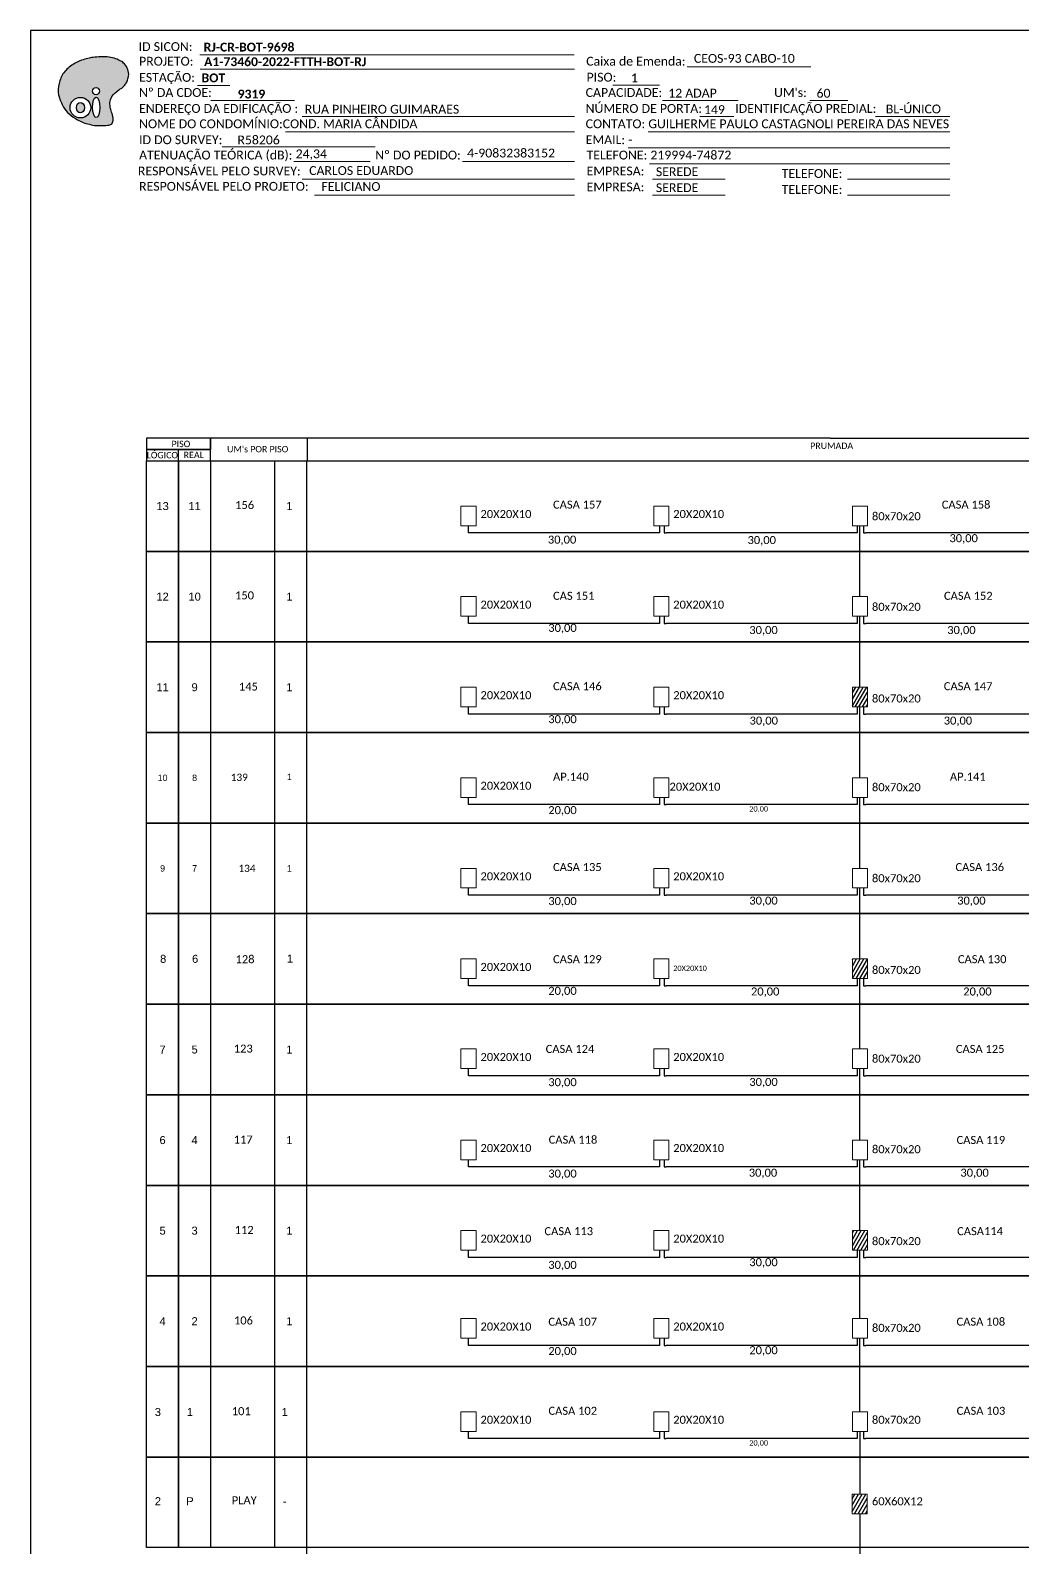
# Model space of a CAD drawing. Header units: metres. Extents: x 0 to 1748, y 0 to 594.
# Drawn here: x 907.4 to 1155.3, y 214.8 to 593.9 of the extents above; entities that cross this region are included whole.
import ezdxf
from ezdxf.enums import TextEntityAlignment as Align

# ---------------------------------------------------------------- set-up
doc = ezdxf.new("R2010")
doc.units = ezdxf.units.M
doc.styles.add('ARIAL', font='arial.ttf')
doc.styles.add('WMF-Calibri0', font='calibri.ttf')
doc.styles.add('WMF-Calibri1', font='calibrib.ttf')
pattern_1 = [(60, (-1296.56185, -9.3935), (-0.68740766, 0.396875), [])]

# ---------------------------------------------------------------- blocks, each defined once
blk = doc.blocks.new('OI')
h = blk.add_hatch(color=40)
edge = h.paths.add_edge_path()
edge.add_spline(control_points=[(4.35, -0.67), (3.92, -0.99), (3.26, -1.5), (2.81, -2.59), (2.9, -3.5), (3.06, -4.27), (3.31, -4.85), (3.37, -5.39), (3.4, -5.88), (3.2, -6.4), (2.54, -6.61), (1.65, -6.63), (0.55, -6.67), (-0.56, -6.42), (-1.61, -6.14), (-2.77, -5.61), (-3.92, -4.77), (-4.89, -3.7), (-5.34, -2.65), (-5.6, -1.94), (-5.85, -0.96), (-5.71, 0.47), (-5.1, 2.02), (-4.14, 3.02), (-3.3, 3.61), (-2.37, 4.16), (-1.36, 4.44), (-0.56, 4.7), (0.79, 4.85), (2.24, 4.97), (3.79, 4.57), (4.67, 4.21), (5.44, 3.65), (5.76, 2.99), (6.03, 2.21), (6.01, 1.46), (5.72, 0.64), (5.31, 0.08), (4.88, -0.38), (4.51, -0.55), (4.35, -0.67)], knot_values=[0, 0, 0, 0, 1.60434, 2.417191, 3.427595, 4.282808, 4.776746, 5.304182, 5.888771, 6.258406, 6.858137, 7.79129, 8.986195, 10.124242, 11.187857, 12.242908, 13.953784, 15.414161, 16.515391, 17.349188, 17.675853, 19.552021, 21.515531, 22.568638, 23.63245, 24.621084, 25.782718, 26.745347, 27.142653, 29.870543, 31.004649, 31.921532, 32.709589, 33.801391, 34.042471, 35.192333, 35.971461, 36.628871, 37.254359, 37.836911, 37.836911, 37.836911, 37.836911], degree=3, periodic=0)
h.paths.add_polyline_path([(1.13, -0.87, -1), (-0.04, -0.87, -1)], flags=16)
edge = h.paths.add_edge_path(flags=16)
edge.add_ellipse((0.56, -3.59), major_axis=(-0.02, 1.71), ratio=0.361305, start_angle=0, end_angle=360)
h.paths.add_polyline_path([(-0.36, -3.62, -1), (-3.8, -3.62, -1)], flags=16)
edge = h.paths.add_edge_path(flags=0)
edge.add_ellipse((-2.08, -3.62), major_axis=(0, 0.885), ratio=0.758294, start_angle=0, end_angle=360)
at = {"color": 40}
for centre, radius in [((-2.08, -3.62), 1.72), ((0.54, -0.87), 0.587)]:
    blk.add_circle(centre, radius, dxfattribs=at)
blk.add_ellipse((0.56, -3.59), major_axis=(-0.02, 1.71), ratio=0.361305, dxfattribs=at)
blk.add_ellipse((-2.08, -3.62), major_axis=(0, 0.885), ratio=0.758294, start_param=-3.141592653589792, end_param=3.141592653589792, dxfattribs=at)
at = {"color": 40, "start_tangent": (-0.800898, -0.598801), "end_tangent": (-0.800898, -0.598801)}
blk.add_spline([(4.35, -0.67), (3.2, -1.78), (2.9, -2.54), (2.92, -3.55), (3.12, -4.38), (3.28, -4.85), (3.37, -5.37), (3.35, -5.95), (3.2, -6.29), (2.66, -6.55), (1.73, -6.63), (0.54, -6.62), (-0.58, -6.41), (-1.6, -6.11), (-2.56, -5.67), (-3.95, -4.67), (-4.89, -3.56), (-5.37, -2.56), (-5.64, -1.78), (-5.72, -1.46), (-5.63, 0.42), (-4.84, 2.22), (-4.13, 2.99), (-3.27, 3.62), (-2.4, 4.09), (-1.3, 4.47), (-0.37, 4.72), (0.02, 4.77), (2.75, 4.8), (3.85, 4.53), (4.69, 4.16), (5.31, 3.68), (5.85, 2.73), (5.93, 2.5), (5.94, 1.35), (5.67, 0.62), (5.29, 0.08), (4.84, -0.36), (4.35, -0.67)], degree=3, dxfattribs=at)

msp = doc.modelspace()

# ---------------------------------------------------------------- hatches: boundary and pattern name
h = msp.add_hatch()
h.set_pattern_fill('ANSI31', color=256, scale=0.25, angle=15, style=0)
h.set_pattern_definition(pattern_1)
h.paths.add_polyline_path([(1114.67, 429.76), (1112.78, 429.76), (1112.78, 424.85), (1116.56, 424.85), (1116.56, 429.76)])
h = msp.add_hatch()
h.set_pattern_fill('ANSI31', color=1, scale=0.25, angle=15, style=0)
h.set_pattern_definition(pattern_1)
h.paths.add_polyline_path([(1114.67, 361.87), (1112.78, 361.87), (1112.78, 356.96), (1116.56, 356.96), (1116.56, 361.87)])
h = msp.add_hatch()
h.set_pattern_fill('ANSI31', color=1, scale=0.25, angle=15, style=0)
h.set_pattern_definition(pattern_1)
h.paths.add_polyline_path([(1114.67, 293.97), (1112.78, 293.97), (1112.78, 289.06), (1116.56, 289.06), (1116.56, 293.97)])
h = msp.add_hatch()
h.set_pattern_fill('ANSI31', color=1, scale=0.25, angle=15, style=0)
h.set_pattern_definition([(60, (-20.4838, -56.2267), (-0.68740766, 0.396875), [])])
h.paths.add_polyline_path([(1114.6, 228.11), (1112.72, 228.11), (1112.72, 223.2), (1116.49, 223.2), (1116.49, 228.11)])

# ---------------------------------------------------------------- linework, layer by layer
for p, q in [((952.46, 492.03), (952.46, 492.03)), ((952.46, 492.03), (952.46, 489.19)), ((1107.23, 492.03), (952.46, 492.03)), ((952.46, 492.03), (952.46, 492.03)), ((952.46, 492.03), (952.46, 489.19)), ((1107.23, 492.03), (952.46, 492.03)), ((952.46, 486.34), (1015, 486.34)), ((952.46, 486.34), (1015, 486.34)), ((1015, 486.34), (1104.6, 486.34)), ((1015, 486.34), (1105.7, 486.34)), ((1105.7, 486.34), (1106.59, 486.34)), ((952.46, 463.71), (1015, 463.71)), ((952.46, 463.71), (1015, 463.71)), ((1015, 463.71), (1104.6, 463.71)), ((1015, 463.71), (1105.7, 463.71)), ((1105.7, 463.71), (1106.59, 463.71)), ((952.46, 441.08), (1015, 441.08)), ((952.46, 441.08), (1015, 441.08)), ((1015, 441.08), (1104.6, 441.08)), ((1015, 441.08), (1105.7, 441.08)), ((1105.7, 441.08), (1106.59, 441.08)), ((952.46, 418.45), (1015, 418.45)), ((952.46, 418.45), (1015, 418.45)), ((1015, 418.45), (1104.6, 418.45)), ((1015, 418.45), (1105.7, 418.45)), ((1105.7, 418.45), (1106.59, 418.45)), ((952.46, 395.81), (1015, 395.81)), ((952.46, 395.81), (1015, 395.81)), ((1015, 395.81), (1104.6, 395.81)), ((1015, 395.81), (1105.7, 395.81)), ((1105.7, 395.81), (1106.59, 395.81)), ((952.46, 373.18), (1015, 373.18)), ((952.46, 373.18), (1015, 373.18)), ((1015, 373.18), (1104.6, 373.18)), ((1015, 373.18), (1105.7, 373.18)), ((952.46, 350.55), (1015, 350.55)), ((952.46, 350.55), (1015, 350.55)), ((1015, 350.55), (1104.6, 350.55)), ((1015, 350.55), (1105.7, 350.55)), ((952.46, 327.92), (1015, 327.92)), ((952.46, 327.92), (1015, 327.92)), ((1015, 327.92), (1105.7, 327.92)), ((1015, 327.92), (1104.6, 327.92)), ((952.46, 282.65), (1015, 282.65)), ((952.46, 282.65), (1015, 282.65)), ((1015, 282.65), (1253.25, 282.65)), ((1015, 282.65), (1253.25, 282.65)), ((952.46, 260.02), (1015, 260.02)), ((952.46, 260.02), (1015, 260.02)), ((1015, 260.02), (952.46, 260.02)), ((1015, 260.02), (952.46, 260.02)), ((1253.25, 260.02), (1015, 260.02)), ((1253.25, 260.02), (1015, 260.02)), ((1015, 260.02), (1253.25, 260.02)), ((1015, 260.02), (1253.25, 260.02)), ((952.46, 237.39), (1015, 237.39)), ((952.46, 237.39), (1015, 237.39)), ((1015, 237.39), (952.46, 237.39)), ((1015, 237.39), (952.46, 237.39)), ((1253.25, 237.39), (1015, 237.39)), ((1253.25, 237.39), (1015, 237.39)), ((1015, 237.39), (1253.25, 237.39)), ((1015, 237.39), (1253.25, 237.39)), ((1015, 214.76), (952.46, 214.76)), ((1015, 214.76), (952.46, 214.76)), ((1015, 214.76), (976.46, 214.76)), ((1015, 214.76), (976.46, 214.76)), ((1253.25, 214.76), (1015, 214.76)), ((1253.25, 214.76), (1015, 214.76)), ((1253.25, 214.76), (1015, 214.76)), ((1253.25, 214.76), (1015, 214.76))]:
    msp.add_line(p, q)
at = {"color": 7}
msp.add_lwpolyline([(907.44, -0.1), (1748.44, -0.1), (1748.44, 593.9), (907.44, 593.9)], close=True, dxfattribs=at)
at = {"lineweight": 0}
for points in [[(949.75, 587.81), (1043.26, 587.81)], [(949.86, 584.16), (1043.37, 584.16)], [(1071.48, 584.76), (1102.41, 584.76)], [(949.23, 580.12), (957.29, 580.12)], [(1052.96, 580.17), (1064.63, 580.17)], [(1065.33, 576.34), (1084.27, 576.34)], [(975.36, 572.36), (1043.37, 572.36)], [(971.16, 568.53), (1043.37, 568.53)], [(1061.78, 568.53), (1137.14, 568.53)], [(955.36, 564.76), (993.57, 564.76)], [(1056.81, 564.54), (1137.14, 564.54)], [(1062.08, 560.56), (1137.14, 560.56)]]:
    msp.add_lwpolyline(points, dxfattribs=at)
at = {"color": 7, "lineweight": 0}
for points in [[(952.5, 576.34), (973.39, 576.34)], [(1102.18, 576.34), (1111.62, 576.34)], [(1074.66, 572.36), (1083.21, 572.36)], [(1118.6, 572.36), (1137.1, 572.36)], [(973.25, 561.1), (992.34, 561.1)], [(1015.38, 561.1), (1043.4, 561.1)], [(975.36, 556.73), (1043.37, 556.73)], [(1062.83, 556.73), (1081.05, 556.73)], [(1111.57, 556.73), (1137.14, 556.73)], [(978.42, 552.75), (1043.37, 552.75)], [(1062.83, 552.75), (1081.05, 552.75)], [(1111.57, 552.75), (1137.14, 552.75)]]:
    msp.add_lwpolyline(points, dxfattribs=at)
at = {"color": 0}
for points in [[(936.47, 489.19), (952.46, 489.19), (952.46, 492.03), (936.47, 492.03)], [(936.47, 489.19), (952.46, 489.19), (952.46, 492.03), (936.47, 492.03)], [(936.47, 486.34), (952.46, 486.34), (952.46, 489.19), (936.47, 489.19)], [(936.47, 486.34), (952.46, 486.34), (952.46, 489.19), (936.47, 489.19)]]:
    msp.add_lwpolyline(points, close=True, dxfattribs=at)
for points in [[(944.47, 486.34), (944.47, 489.19)], [(944.47, 486.34), (944.47, 489.19)], [(976.7, 486.34), (976.7, 492.03)], [(976.7, 486.34), (976.7, 492.03)], [(1107.23, 492.03), (1277.24, 492.03)], [(952.46, 486.34), (1015, 486.34)], [(952.46, 486.34), (1015, 486.34)], [(968.46, 486.34), (968.46, 260.02)], [(976.46, 486.34), (976.46, 260.02)], [(1015, 486.34), (1253.25, 486.34)], [(1015, 486.34), (1253.25, 486.34)], [(952.46, 463.71), (1015, 463.71)], [(952.46, 463.71), (1015, 463.71)], [(1015, 463.71), (952.46, 463.71)], [(1015, 463.71), (952.46, 463.71)], [(1253.25, 463.71), (1015, 463.71)], [(1253.25, 463.71), (1015, 463.71)], [(1015, 463.71), (1253.25, 463.71)], [(1015, 463.71), (1253.25, 463.71)], [(952.46, 441.08), (1015, 441.08)], [(952.46, 441.08), (1015, 441.08)], [(1015, 441.08), (952.46, 441.08)], [(1015, 441.08), (952.46, 441.08)], [(1253.25, 441.08), (1015, 441.08)], [(1253.25, 441.08), (1015, 441.08)], [(1015, 441.08), (1253.25, 441.08)], [(1015, 441.08), (1253.25, 441.08)], [(952.46, 418.45), (1015, 418.45)], [(952.46, 418.45), (1015, 418.45)], [(1015, 418.45), (952.46, 418.45)], [(1015, 418.45), (952.46, 418.45)], [(1253.25, 418.45), (1015, 418.45)], [(1253.25, 418.45), (1015, 418.45)], [(1015, 418.45), (1253.25, 418.45)], [(1015, 418.45), (1253.25, 418.45)], [(952.46, 395.81), (1015, 395.81)], [(952.46, 395.81), (1015, 395.81)], [(1015, 395.81), (952.46, 395.81)], [(1015, 395.81), (952.46, 395.81)], [(1253.25, 395.81), (1015, 395.81)], [(1253.25, 395.81), (1015, 395.81)], [(1015, 395.81), (1253.25, 395.81)], [(1015, 395.81), (1253.25, 395.81)], [(952.46, 373.18), (1015, 373.18)], [(952.46, 373.18), (1015, 373.18)], [(1015, 373.18), (952.46, 373.18)], [(1015, 373.18), (952.46, 373.18)], [(1253.25, 373.18), (1015, 373.18)], [(1253.25, 373.18), (1015, 373.18)], [(1015, 373.18), (1253.25, 373.18)], [(1015, 373.18), (1253.25, 373.18)], [(952.46, 350.55), (1015, 350.55)], [(952.46, 350.55), (1015, 350.55)], [(1015, 350.55), (952.46, 350.55)], [(1015, 350.55), (952.46, 350.55)], [(1253.25, 350.55), (1015, 350.55)], [(1253.25, 350.55), (1015, 350.55)], [(1015, 350.55), (1253.25, 350.55)], [(1015, 350.55), (1253.25, 350.55)], [(952.46, 327.92), (1015, 327.92)], [(952.46, 327.92), (1015, 327.92)], [(1015, 327.92), (952.46, 327.92)], [(1015, 327.92), (952.46, 327.92)], [(1253.25, 327.92), (1015, 327.92)], [(1253.25, 327.92), (1015, 327.92)], [(1015, 327.92), (1253.25, 327.92)], [(1015, 327.92), (1253.25, 327.92)], [(952.46, 305.28), (1015, 305.28)], [(952.46, 305.28), (1015, 305.28)], [(1015, 305.28), (952.46, 305.28)], [(1015, 305.28), (952.46, 305.28)], [(1253.25, 305.28), (1015, 305.28)], [(1253.25, 305.28), (1015, 305.28)], [(1015, 305.28), (1253.25, 305.28)], [(1015, 305.28), (1253.25, 305.28)], [(1015, 282.65), (952.46, 282.65)], [(1015, 282.65), (952.46, 282.65)], [(1253.25, 282.65), (1015, 282.65)], [(1253.25, 282.65), (1015, 282.65)], [(968.46, 260.02), (968.46, 237.39)], [(976.46, 260.02), (976.46, 237.39)], [(968.46, 237.39), (968.46, 214.76)], [(976.46, 237.39), (976.46, 214.76)], [(944.47, 214.76), (936.47, 214.76)], [(944.47, 214.76), (936.47, 214.76)], [(952.46, 214.76), (944.47, 214.76)], [(952.46, 214.76), (944.47, 214.76)], [(976.46, 214.76), (976.46, 169.49)]]:
    msp.add_lwpolyline(points)
for points in [[(936.47, 486.34), (944.47, 486.34), (944.47, 463.71), (936.47, 463.71)], [(936.47, 486.34), (944.47, 486.34), (944.47, 463.71), (936.47, 463.71)], [(944.47, 486.34), (952.46, 486.34), (952.46, 463.71), (944.47, 463.71)], [(944.47, 486.34), (952.46, 486.34), (952.46, 463.71), (944.47, 463.71)], [(936.47, 463.71), (944.47, 463.71), (944.47, 441.08), (936.47, 441.08)], [(936.47, 463.71), (944.47, 463.71), (944.47, 441.08), (936.47, 441.08)], [(944.47, 463.71), (952.46, 463.71), (952.46, 441.08), (944.47, 441.08)], [(944.47, 463.71), (952.46, 463.71), (952.46, 441.08), (944.47, 441.08)], [(936.47, 441.08), (944.47, 441.08), (944.47, 418.45), (936.47, 418.45)], [(936.47, 441.08), (944.47, 441.08), (944.47, 418.45), (936.47, 418.45)], [(944.47, 441.08), (952.46, 441.08), (952.46, 418.45), (944.47, 418.45)], [(944.47, 441.08), (952.46, 441.08), (952.46, 418.45), (944.47, 418.45)], [(936.47, 418.45), (944.47, 418.45), (944.47, 395.81), (936.47, 395.81)], [(936.47, 418.45), (944.47, 418.45), (944.47, 395.81), (936.47, 395.81)], [(944.47, 418.45), (952.46, 418.45), (952.46, 395.81), (944.47, 395.81)], [(944.47, 418.45), (952.46, 418.45), (952.46, 395.81), (944.47, 395.81)], [(936.47, 395.81), (944.47, 395.81), (944.47, 373.18), (936.47, 373.18)], [(936.47, 395.81), (944.47, 395.81), (944.47, 373.18), (936.47, 373.18)], [(944.47, 395.81), (952.46, 395.81), (952.46, 373.18), (944.47, 373.18)], [(944.47, 395.81), (952.46, 395.81), (952.46, 373.18), (944.47, 373.18)], [(936.47, 373.18), (944.47, 373.18), (944.47, 350.55), (936.47, 350.55)], [(936.47, 373.18), (944.47, 373.18), (944.47, 350.55), (936.47, 350.55)], [(944.47, 373.18), (952.46, 373.18), (952.46, 350.55), (944.47, 350.55)], [(944.47, 373.18), (952.46, 373.18), (952.46, 350.55), (944.47, 350.55)], [(936.47, 350.55), (944.47, 350.55), (944.47, 327.92), (936.47, 327.92)], [(936.47, 350.55), (944.47, 350.55), (944.47, 327.92), (936.47, 327.92)], [(944.47, 350.55), (952.46, 350.55), (952.46, 327.92), (944.47, 327.92)], [(944.47, 350.55), (952.46, 350.55), (952.46, 327.92), (944.47, 327.92)], [(936.47, 327.92), (944.47, 327.92), (944.47, 305.28), (936.47, 305.28)], [(936.47, 327.92), (944.47, 327.92), (944.47, 305.28), (936.47, 305.28)], [(944.47, 327.92), (952.46, 327.92), (952.46, 305.28), (944.47, 305.28)], [(944.47, 327.92), (952.46, 327.92), (952.46, 305.28), (944.47, 305.28)], [(936.47, 305.28), (944.47, 305.28), (944.47, 282.65), (936.47, 282.65)], [(936.47, 305.28), (944.47, 305.28), (944.47, 282.65), (936.47, 282.65)], [(944.47, 305.28), (952.46, 305.28), (952.46, 282.65), (944.47, 282.65)], [(944.47, 305.28), (952.46, 305.28), (952.46, 282.65), (944.47, 282.65)], [(936.47, 282.65), (944.47, 282.65), (944.47, 260.02), (936.47, 260.02)], [(936.47, 282.65), (944.47, 282.65), (944.47, 260.02), (936.47, 260.02)], [(944.47, 282.65), (952.46, 282.65), (952.46, 260.02), (944.47, 260.02)], [(944.47, 282.65), (952.46, 282.65), (952.46, 260.02), (944.47, 260.02)], [(936.47, 260.02), (944.47, 260.02), (944.47, 237.39), (936.47, 237.39)], [(936.47, 260.02), (944.47, 260.02), (944.47, 237.39), (936.47, 237.39)], [(944.47, 260.02), (952.46, 260.02), (952.46, 237.39), (944.47, 237.39)], [(944.47, 260.02), (952.46, 260.02), (952.46, 237.39), (944.47, 237.39)], [(936.47, 237.39), (944.47, 237.39), (944.47, 214.76), (936.47, 214.76)], [(936.47, 237.39), (944.47, 237.39), (944.47, 214.76), (936.47, 214.76)], [(944.47, 237.39), (952.46, 237.39), (952.46, 214.76), (944.47, 214.76)], [(944.47, 237.39), (952.46, 237.39), (952.46, 214.76), (944.47, 214.76)]]:
    msp.add_lwpolyline(points, close=True)
at = {"color": 0, "lineweight": 0}
for points in [[(1015, 475.03), (1018.77, 475.03), (1018.77, 470.12), (1015, 470.12)], [(1063.15, 475.03), (1066.92, 475.03), (1066.92, 470.12), (1063.15, 470.12)], [(1112.78, 475.03), (1116.56, 475.03), (1116.56, 470.12), (1112.78, 470.12)], [(1015, 452.4), (1018.77, 452.4), (1018.77, 447.49), (1015, 447.49)], [(1063.15, 452.4), (1066.92, 452.4), (1066.92, 447.49), (1063.15, 447.49)], [(1015, 429.76), (1018.77, 429.76), (1018.77, 424.85), (1015, 424.85)], [(1063.15, 429.76), (1066.92, 429.76), (1066.92, 424.85), (1063.15, 424.85)], [(1112.78, 429.76), (1116.56, 429.76), (1116.56, 424.85), (1112.78, 424.85)], [(1015, 407.13), (1018.77, 407.13), (1018.77, 402.22), (1015, 402.22)], [(1063.15, 407.13), (1066.92, 407.13), (1066.92, 402.22), (1063.15, 402.22)], [(1112.78, 407.13), (1116.56, 407.13), (1116.56, 402.22), (1112.78, 402.22)], [(1015, 384.5), (1018.77, 384.5), (1018.77, 379.59), (1015, 379.59)], [(1063.15, 384.5), (1066.92, 384.5), (1066.92, 379.59), (1063.15, 379.59)], [(1015, 361.87), (1018.77, 361.87), (1018.77, 356.96), (1015, 356.96)], [(1063.15, 361.87), (1066.92, 361.87), (1066.92, 356.96), (1063.15, 356.96)], [(1015, 339.36), (1018.77, 339.36), (1018.77, 334.45), (1015, 334.45)], [(1063.15, 339.36), (1066.92, 339.36), (1066.92, 334.45), (1063.15, 334.45)], [(1112.78, 339.36), (1116.56, 339.36), (1116.56, 334.45), (1112.78, 334.45)], [(1015, 316.6), (1018.77, 316.6), (1018.77, 311.69), (1015, 311.69)], [(1063.15, 316.6), (1066.92, 316.6), (1066.92, 311.69), (1063.15, 311.69)], [(1015, 293.97), (1018.77, 293.97), (1018.77, 289.06), (1015, 289.06)], [(1063.15, 293.97), (1066.92, 293.97), (1066.92, 289.06), (1063.15, 289.06)], [(1015, 272.01), (1018.77, 272.01), (1018.77, 267.1), (1015, 267.1)], [(1063.15, 272.01), (1066.92, 272.01), (1066.92, 267.1), (1063.15, 267.1)], [(1112.78, 272.01), (1116.56, 272.01), (1116.56, 267.1), (1112.78, 267.1)], [(1015, 248.7), (1018.77, 248.7), (1018.77, 243.79), (1015, 243.79)], [(1063.15, 248.7), (1066.92, 248.7), (1066.92, 243.79), (1063.15, 243.79)]]:
    msp.add_lwpolyline(points, close=True, dxfattribs=at)
at = {"color": 3}
for points in [[(1064.62, 470.12), (1064.62, 468.33), (1016.89, 468.33)], [(1016.89, 468.33), (1016.89, 470.12)], [(1065.75, 470.12), (1065.75, 468.33), (1066.26, 468.33)], [(1113.99, 470.12), (1113.99, 468.33), (1066.26, 468.33)], [(1114.67, 452.4), (1114.67, 470.12)], [(1115.6, 470.12), (1115.6, 468.33), (1116.11, 468.33)], [(1163.84, 470.12), (1163.84, 468.33), (1116.11, 468.33)], [(1064.62, 447.49), (1064.62, 445.7), (1016.89, 445.7)], [(1016.89, 445.7), (1016.89, 447.49)], [(1065.75, 447.49), (1065.75, 445.7), (1066.26, 445.7)], [(1113.99, 447.49), (1113.99, 445.7), (1066.26, 445.7)], [(1114.67, 429.76), (1114.67, 447.49)], [(1115.6, 447.49), (1115.6, 445.7), (1116.11, 445.7)], [(1163.84, 447.49), (1163.84, 445.7), (1116.11, 445.7)], [(1064.62, 424.85), (1064.62, 423.06), (1016.89, 423.06)], [(1016.89, 423.06), (1016.89, 424.85)], [(1065.75, 424.85), (1065.75, 423.06), (1066.26, 423.06)], [(1113.99, 424.85), (1113.99, 423.06), (1066.26, 423.06)], [(1114.67, 407.13), (1114.67, 424.85)], [(1115.6, 424.85), (1115.6, 423.06), (1116.11, 423.06)], [(1163.84, 424.85), (1163.84, 423.06), (1116.11, 423.06)], [(1064.62, 402.22), (1064.62, 400.43), (1016.89, 400.43)], [(1016.89, 400.43), (1016.89, 402.22)], [(1065.75, 402.22), (1065.75, 400.43), (1066.26, 400.43)], [(1113.99, 402.22), (1113.99, 400.43), (1066.26, 400.43)], [(1114.67, 384.5), (1114.67, 402.22)], [(1115.6, 402.22), (1115.6, 400.43), (1116.11, 400.43)], [(1163.84, 402.22), (1163.84, 400.43), (1116.11, 400.43)], [(1064.62, 379.59), (1064.62, 377.8), (1016.89, 377.8)], [(1016.89, 377.8), (1016.89, 379.59)], [(1065.75, 379.59), (1065.75, 377.8), (1066.26, 377.8)], [(1113.99, 379.59), (1113.99, 377.8), (1066.26, 377.8)], [(1114.67, 361.87), (1114.67, 379.59)], [(1115.6, 379.59), (1115.6, 377.8), (1116.11, 377.8)], [(1163.84, 379.59), (1163.84, 377.8), (1116.11, 377.8)], [(1064.62, 356.96), (1064.62, 355.17), (1016.89, 355.17)], [(1016.89, 355.17), (1016.89, 356.96)], [(1065.75, 356.96), (1065.75, 355.17), (1066.26, 355.17)], [(1113.99, 356.96), (1113.99, 355.17), (1066.26, 355.17)], [(1114.67, 339.36), (1114.67, 356.96)], [(1115.6, 356.96), (1115.6, 355.17), (1116.11, 355.17)], [(1163.84, 356.96), (1163.84, 355.17), (1116.11, 355.17)], [(1064.62, 334.45), (1064.62, 332.66), (1016.89, 332.66)], [(1016.89, 332.66), (1016.89, 334.45)], [(1065.75, 334.45), (1065.75, 332.66), (1066.26, 332.66)], [(1113.99, 334.45), (1113.99, 332.66), (1066.26, 332.66)], [(1114.67, 316.6), (1114.67, 334.45)], [(1115.6, 334.45), (1115.6, 332.66), (1116.11, 332.66)], [(1163.84, 334.45), (1163.84, 332.66), (1116.11, 332.66)], [(1064.62, 311.69), (1064.62, 309.9), (1016.89, 309.9)], [(1016.89, 309.9), (1016.89, 311.69)], [(1065.75, 311.69), (1065.75, 309.9), (1066.26, 309.9)], [(1113.99, 311.69), (1113.99, 309.9), (1066.26, 309.9)], [(1114.67, 293.97), (1114.67, 311.69)], [(1115.6, 311.69), (1115.6, 309.9), (1116.11, 309.9)], [(1163.84, 311.69), (1163.84, 309.9), (1116.11, 309.9)], [(1064.62, 289.06), (1064.62, 287.27), (1016.89, 287.27)], [(1016.89, 287.27), (1016.89, 289.06)], [(1065.75, 289.06), (1065.75, 287.27), (1066.26, 287.27)], [(1113.99, 289.06), (1113.99, 287.27), (1066.26, 287.27)], [(1114.67, 272.01), (1114.67, 289.06)], [(1115.6, 289.06), (1115.6, 287.27), (1116.11, 287.27)], [(1163.84, 289.06), (1163.84, 287.27), (1116.11, 287.27)], [(1064.62, 267.1), (1064.62, 265.31), (1016.89, 265.31)], [(1016.89, 265.31), (1016.89, 267.1)], [(1065.75, 267.1), (1065.75, 265.31), (1066.26, 265.31)], [(1113.99, 267.1), (1113.99, 265.31), (1066.26, 265.31)], [(1114.67, 248.7), (1114.67, 267.1)], [(1115.6, 267.1), (1115.6, 265.31), (1116.11, 265.31)], [(1163.84, 267.1), (1163.84, 265.31), (1116.11, 265.31)], [(1064.62, 243.79), (1064.62, 242), (1016.89, 242)], [(1016.89, 242), (1016.89, 243.73)], [(1065.75, 243.79), (1065.75, 242), (1066.26, 242)], [(1113.99, 243.79), (1113.99, 242), (1066.26, 242)], [(1114.67, 243.79), (1114.67, 228.11)], [(1115.6, 243.79), (1115.6, 242), (1116.11, 242)], [(1163.84, 243.79), (1163.84, 242), (1116.11, 242)], [(1114.67, 223.2), (1114.67, 205.98)]]:
    msp.add_lwpolyline(points, dxfattribs=at)
at = {"color": 7, "lineweight": 0}
for points in [[(1112.78, 452.4), (1116.56, 452.4), (1116.56, 447.49), (1112.78, 447.49)], [(1112.78, 384.5), (1116.56, 384.5), (1116.56, 379.59), (1112.78, 379.59)], [(1112.78, 316.6), (1116.56, 316.6), (1116.56, 311.69), (1112.78, 311.69)], [(1112.78, 248.7), (1116.56, 248.7), (1116.56, 243.79), (1112.78, 243.79)]]:
    msp.add_lwpolyline(points, close=True, dxfattribs=at)
at = {"color": 1, "lineweight": 0}
for points in [[(1112.78, 361.87), (1116.56, 361.87), (1116.56, 356.96), (1112.78, 356.96)], [(1112.78, 293.97), (1116.56, 293.97), (1116.56, 289.06), (1112.78, 289.06)], [(1112.72, 228.11), (1116.49, 228.11), (1116.49, 223.2), (1112.72, 223.2)]]:
    msp.add_lwpolyline(points, close=True, dxfattribs=at)

# ---------------------------------------------------------------- block references
at = {"color": 7, "xscale": 1.494060215586407, "yscale": 1.494060215586408, "zscale": 1.494060215586409, "rotation": 0.1532896023948994}
msp.add_blockref('OI', (923.03, 580), dxfattribs=at)

# ---------------------------------------------------------------- texts
at = {"lineweight": 0, "style": 'WMF-Calibri0'}
for s, height, p in [('ID SICON:', 2.206, (934.49, 588.73)), ('PROJETO:', 2.206, (934.6, 585.08)), ('Caixa de Emenda:', 2.2064, (1046.3, 585.08)), ('ESTAÇÃO:', 2.206, (934.6, 581.04)), ('PISO:', 2.206, (1046.39, 581.09)), ('CAPACIDADE:', 2.2064, (1046.16, 577.26)), ('ENDEREÇO DA EDIFICAÇÃO :', 2.2064, (934.6, 573.28)), ('NOME DO CONDOMÍNIO:COND. MARIA CÂNDIDA', 2.2064, (934.6, 569.45)), ('CONTATO: GUILHERME PAULO CASTAGNOLI PEREIRA DAS NEVES', 2.2064, (1046.16, 569.45)), ('ID DO SURVEY:', 2.2064, (934.6, 565.46)), ('R58206 ', 2.206, (959.17, 565.41)), ('EMAIL: -', 2.206, (1046.16, 565.46)), ('ATENUAÇÃO TEÓRICA (dB):', 2.2064, (934.6, 561.63)), ('24,34', 2.206, (973.71, 561.93)), ('TELEFONE: 219994-74872', 2.2064, (1046.39, 561.63))]:
    msp.add_text(s, height=height, dxfattribs=at).set_placement(p)
for s, height, style, p in [('RJ-CR-BOT-9698', 2.2064, 'WMF-Calibri1', (950.73, 588.61)), ('CEOS-93 CABO-10', 2.2064, 'WMF-Calibri0', (1073.2, 585.79)), ('A1-73460-2022-FTTH-BOT-RJ', 2.2064, 'WMF-Calibri1', (950.84, 584.96)), ('BOT', 2.206, 'WMF-Calibri1', (950.21, 580.92)), ('1', 2.21, 'WMF-Calibri0', (1057.46, 580.91)), ('12 ADAP', 2.206, 'WMF-Calibri0', (1066.78, 577.11)), ('RUA PINHEIRO GUIMARAES ', 2.2064, 'WMF-Calibri0', (975.98, 573.08)), ('156', 2, 'WMF-Calibri0', (958.59, 474.29)), ('20X20X10', 2, 'WMF-Calibri0', (1019.89, 472.04)), ('20X20X10', 2, 'WMF-Calibri0', (1068.04, 472.04)), ('80x70x20', 2, 'WMF-Calibri0', (1117.68, 471.49)), ('30,00', 2, 'WMF-Calibri0', (1036.72, 465.64)), ('30,00', 2, 'WMF-Calibri0', (1086.6, 465.53)), ('30,00', 2, 'WMF-Calibri0', (1137.04, 466)), ('150', 2, 'WMF-Calibri0', (958.57, 451.71)), ('20X20X10', 2, 'WMF-Calibri0', (1019.89, 449.4)), ('20X20X10', 2, 'WMF-Calibri0', (1068.04, 449.4)), ('80x70x20', 2, 'WMF-Calibri0', (1117.68, 448.85)), ('30,00', 2, 'WMF-Calibri0', (1036.82, 443.59)), ('30,00', 2, 'WMF-Calibri0', (1087.04, 443.05)), ('30,00', 2, 'WMF-Calibri0', (1136.48, 443.05)), ('145', 2, 'WMF-Calibri0', (959.53, 428.92)), ('20X20X10', 2, 'WMF-Calibri0', (1019.89, 426.77)), ('20X20X10', 2, 'WMF-Calibri0', (1068.04, 426.77)), ('80x70x20', 2, 'WMF-Calibri0', (1117.68, 425.95)), ('30,00', 2, 'WMF-Calibri0', (1036.82, 420.77)), ('30,00', 2, 'WMF-Calibri0', (1087.1, 420.42)), ('30,00', 2, 'WMF-Calibri0', (1135.61, 420.42)), ('139', 1.804, 'WMF-Calibri0', (957.49, 406.35)), ('20X20X10', 2, 'WMF-Calibri0', (1019.89, 404.14)), ('20X20X10', 2, 'WMF-Calibri0', (1067.11, 403.9)), ('80x70x20', 2, 'WMF-Calibri0', (1117.68, 403.78)), ('20,00', 2, 'WMF-Calibri0', (1036.82, 398.05)), ('20,00', 1.319, 'WMF-Calibri0', (1087.04, 398.7)), ('134', 1.804, 'WMF-Calibri0', (959.42, 383.59)), ('20X20X10', 2, 'WMF-Calibri0', (1019.89, 381.51)), ('20X20X10', 2, 'WMF-Calibri0', (1068.04, 381.51)), ('80x70x20', 2, 'WMF-Calibri0', (1117.68, 381.03)), ('30,00', 2, 'WMF-Calibri0', (1036.82, 375.32)), ('30,00', 2, 'WMF-Calibri0', (1087.04, 375.44)), ('30,00', 2, 'WMF-Calibri0', (1138.97, 375.44)), ('128', 2, 'WMF-Calibri0', (958.7, 360.8)), ('20X20X10', 2, 'WMF-Calibri0', (1019.89, 358.87)), ('20X20X10', 1.319, 'WMF-Calibri0', (1068.04, 358.87)), ('80x70x20', 2, 'WMF-Calibri0', (1117.68, 358.12)), ('20,00', 2, 'WMF-Calibri0', (1036.82, 352.89)), ('20,00', 2, 'WMF-Calibri0', (1087.46, 352.73)), ('20,00', 2, 'WMF-Calibri0', (1140.48, 352.73)), ('123', 2, 'WMF-Calibri0', (958.25, 338.46)), ('20X20X10', 2, 'WMF-Calibri0', (1019.89, 336.36)), ('20X20X10', 2, 'WMF-Calibri0', (1068.04, 336.36)), ('80x70x20', 2, 'WMF-Calibri0', (1117.68, 335.95)), ('30,00', 2, 'WMF-Calibri0', (1036.82, 330.07)), ('30,00', 2, 'WMF-Calibri0', (1087.04, 330.13)), ('117', 2, 'WMF-Calibri0', (958.23, 315.73)), ('20X20X10', 2, 'WMF-Calibri0', (1019.89, 313.61)), ('20X20X10', 2, 'WMF-Calibri0', (1068.04, 313.61)), ('80x70x20', 2, 'WMF-Calibri0', (1117.68, 313.32)), ('30,00', 2, 'WMF-Calibri0', (1036.82, 307.23)), ('30,00', 2, 'WMF-Calibri0', (1086.91, 307.45)), ('30,00', 2, 'WMF-Calibri0', (1139.77, 307.45)), ('112', 2, 'WMF-Calibri0', (958.47, 293.14)), ('20X20X10', 2, 'WMF-Calibri0', (1019.89, 290.98)), ('20X20X10', 2, 'WMF-Calibri0', (1068.04, 290.98)), ('80x70x20', 2, 'WMF-Calibri0', (1117.68, 290.35)), ('30,00', 2, 'WMF-Calibri0', (1036.82, 284.41)), ('30,00', 2, 'WMF-Calibri0', (1087.04, 285.08)), ('106', 2, 'WMF-Calibri0', (958.3, 270.53)), ('20X20X10', 2, 'WMF-Calibri0', (1019.89, 269.01)), ('20X20X10', 2, 'WMF-Calibri0', (1068.04, 269.01)), ('80x70x20', 2, 'WMF-Calibri0', (1117.68, 268.68)), ('20,00', 2, 'WMF-Calibri0', (1036.82, 262.89)), ('20,00', 2, 'WMF-Calibri0', (1087.04, 263.09)), ('101', 2, 'WMF-Calibri0', (957.75, 247.86)), ('20X20X10', 2, 'WMF-Calibri0', (1019.89, 245.71)), ('20X20X10', 2, 'WMF-Calibri0', (1068.04, 245.71)), ('80x70x20', 2, 'WMF-Calibri0', (1117.68, 245.71)), ('20,00', 1.319, 'WMF-Calibri0', (1087.04, 240.27)), ('PLAY', 2, 'WMF-Calibri0', (957.75, 225.59)), ('60X60X12', 2, 'WMF-Calibri0', (1117.68, 225.34))]:
    msp.add_text(s, height=height, dxfattribs=dict(style=style)).set_placement(p)
at = {"color": 7, "lineweight": 0, "style": 'WMF-Calibri0'}
for s, height, p in [('Nº DA CDOE:', 2.2064, (934.6, 577.26)), ("UM's:", 2.206, (1093.23, 577.26)), ('NÚMERO DE PORTA:', 2.2064, (1046.16, 573.28)), ('IDENTIFICAÇÃO PREDIAL:', 2.2064, (1083.54, 573.28)), ('Nº DO PEDIDO:', 2.2064, (993.58, 561.63)), ('RESPONSÁVEL PELO SURVEY:', 2.2064, (934.3, 557.65)), ('CARLOS EDUARDO', 2.2064, (977.08, 557.76)), ('EMPRESA:', 2.206, (1046.39, 557.65)), ('TELEFONE:', 2.206, (1095.13, 557.03)), ('RESPONSÁVEL PELO PROJETO:', 2.2064, (934.6, 553.82)), ('FELICIANO', 2.206, (980.14, 553.78)), ('EMPRESA:', 2.206, (1046.39, 553.67)), ('TELEFONE:  ', 2.2064, (1095.13, 553.04))]:
    msp.add_text(s, height=height, dxfattribs=at).set_placement(p)
at = {"color": 7, "style": 'WMF-Calibri1'}
msp.add_text('9319', height=2.206, dxfattribs=at).set_placement((962.67, 576.88), align=Align.CENTER)
at = {"color": 7, "style": 'WMF-Calibri0'}
for s, height, p in [('60', 2.206, (1103.84, 577.08)), ('149', 2.206, (1075.72, 572.98)), ('BL-ÚNICO', 2.206, (1121.15, 573.15)), ('4-90832383152', 2.2064, (1016.54, 562.14)), ('SEREDE', 2.206, (1063.7, 557.47)), ('SEREDE', 2.206, (1063.7, 553.48))]:
    msp.add_text(s, height=height, dxfattribs=at).set_placement(p)
at = {"color": 0, "style": 'WMF-Calibri0'}
for s, height, p in [('     PISO', 1.59, (939.9, 489.75)), ('     PISO', 1.59, (939.9, 489.75)), ("UM's POR PISO", 1.5898, (956.58, 488.46)), ("UM's POR PISO", 1.5898, (956.58, 488.46)), ('PRUMADA', 1.59, (1102.25, 489.3)), ('PRUMADA', 1.59, (1102.25, 489.3)), ('  LÓGICO', 1.59, (935.37, 486.96)), ('  LÓGICO', 1.59, (935.37, 486.96)), ('    REAL', 1.59, (943.5, 487)), ('    REAL', 1.59, (943.5, 487))]:
    msp.add_text(s, height=height, dxfattribs=at).set_placement(p)
at = {"color": 3, "style": 'WMF-Calibri0'}
for s, p in [('CASA 157', (1038.01, 474.39)), ('CASA 158', (1135.12, 474.39)), ('CAS 151', (1038.01, 451.6)), ('CASA 152', (1135.67, 451.6)), ('CASA 146', (1038.01, 429.02)), ('CASA 147', (1135.63, 429.02)), ('AP.140', (1038.01, 406.41)), ('AP.141', (1137.15, 406.41)), ('CASA 135', (1038.01, 383.82)), ('CASA 136', (1138.53, 383.82)), ('CASA 129', (1038.01, 360.8)), ('CASA 130', (1139.14, 360.8)), ('CASA 124', (1036.17, 338.38)), ('CASA 125', (1138.64, 338.38)), ('CASA 118', (1036.92, 315.7)), ('CASA 119', (1138.82, 315.63)), ('CASA 113', (1035.86, 292.84)), ('CASA114', (1138.96, 292.84)), ('CASA 107', (1036.84, 270.21)), ('CASA 108', (1138.81, 270.23)), ('CASA 102', (1036.86, 247.95)), ('CASA 103', (1138.84, 247.95))]:
    msp.add_text(s, height=2, dxfattribs=at).set_placement(p)
at = {"style": 'ARIAL', "flags": 12}
for tag, text, height, p in [('13', 'XX', 2, (940.47, 475.03)), ('11', 'XX', 2, (948.47, 475.03)), ('1', 'XX', 2, (972.16, 475.03)), ('12', 'XX', 2, (940.47, 452.4)), ('10', '12', 2, (948.47, 452.4)), ('1', '12', 2, (972.16, 452.4)), ('11', 'XX', 2, (940.47, 429.76)), ('9', 'XX', 2, (948.47, 429.76)), ('1', 'XX', 2, (972.16, 429.76)), ('10', 'XX', 1.59, (940.47, 407.13)), ('8', 'XX', 1.59, (948.47, 407.13)), ('1', 'XX', 1.59, (972.16, 407.37)), ('9', 'XX', 1.59, (940.47, 384.5)), ('7', 'XX', 1.59, (948.47, 384.5)), ('1', 'XX', 1.59, (972.16, 384.5)), ('8', 'XX', 2, (940.62, 361.89)), ('6', 'XX', 2, (948.61, 361.89)), ('1', 'XX', 2, (972.29, 361.95)), ('7', 'XX', 2, (940.47, 339.23)), ('5', 'XX', 2, (948.47, 339.23)), ('1', 'XX', 2, (972.16, 339.23)), ('6', 'XX', 2, (940.47, 316.6)), ('4', 'XX', 2, (948.47, 316.6)), ('1', 'XX', 2, (972.16, 316.6)), ('5', 'XX', 2, (940.47, 293.97)), ('3', 'XX', 2, (948.47, 293.97)), ('1', 'XX', 2, (972.16, 293.97)), ('4', 'XX', 2, (940.47, 271.34)), ('2', 'XX', 2, (948.47, 271.34)), ('1', 'XX', 2, (972.16, 271.34)), ('3', 'XX', 2, (939.3, 248.65)), ('1', 'XX', 2, (947.3, 248.65)), ('1', 'XX', 2, (970.99, 248.65)), ('2', 'XX', 2, (939.3, 226.37)), ('P', 'P', 2, (947.3, 226.37)), ('-', 'XX', 2, (970.99, 226.37))]:
    msp.add_attdef(tag, text=text, height=height, dxfattribs=at).set_placement(p, align=Align.MIDDLE_CENTER)

doc.saveas('drawing.dxf')
